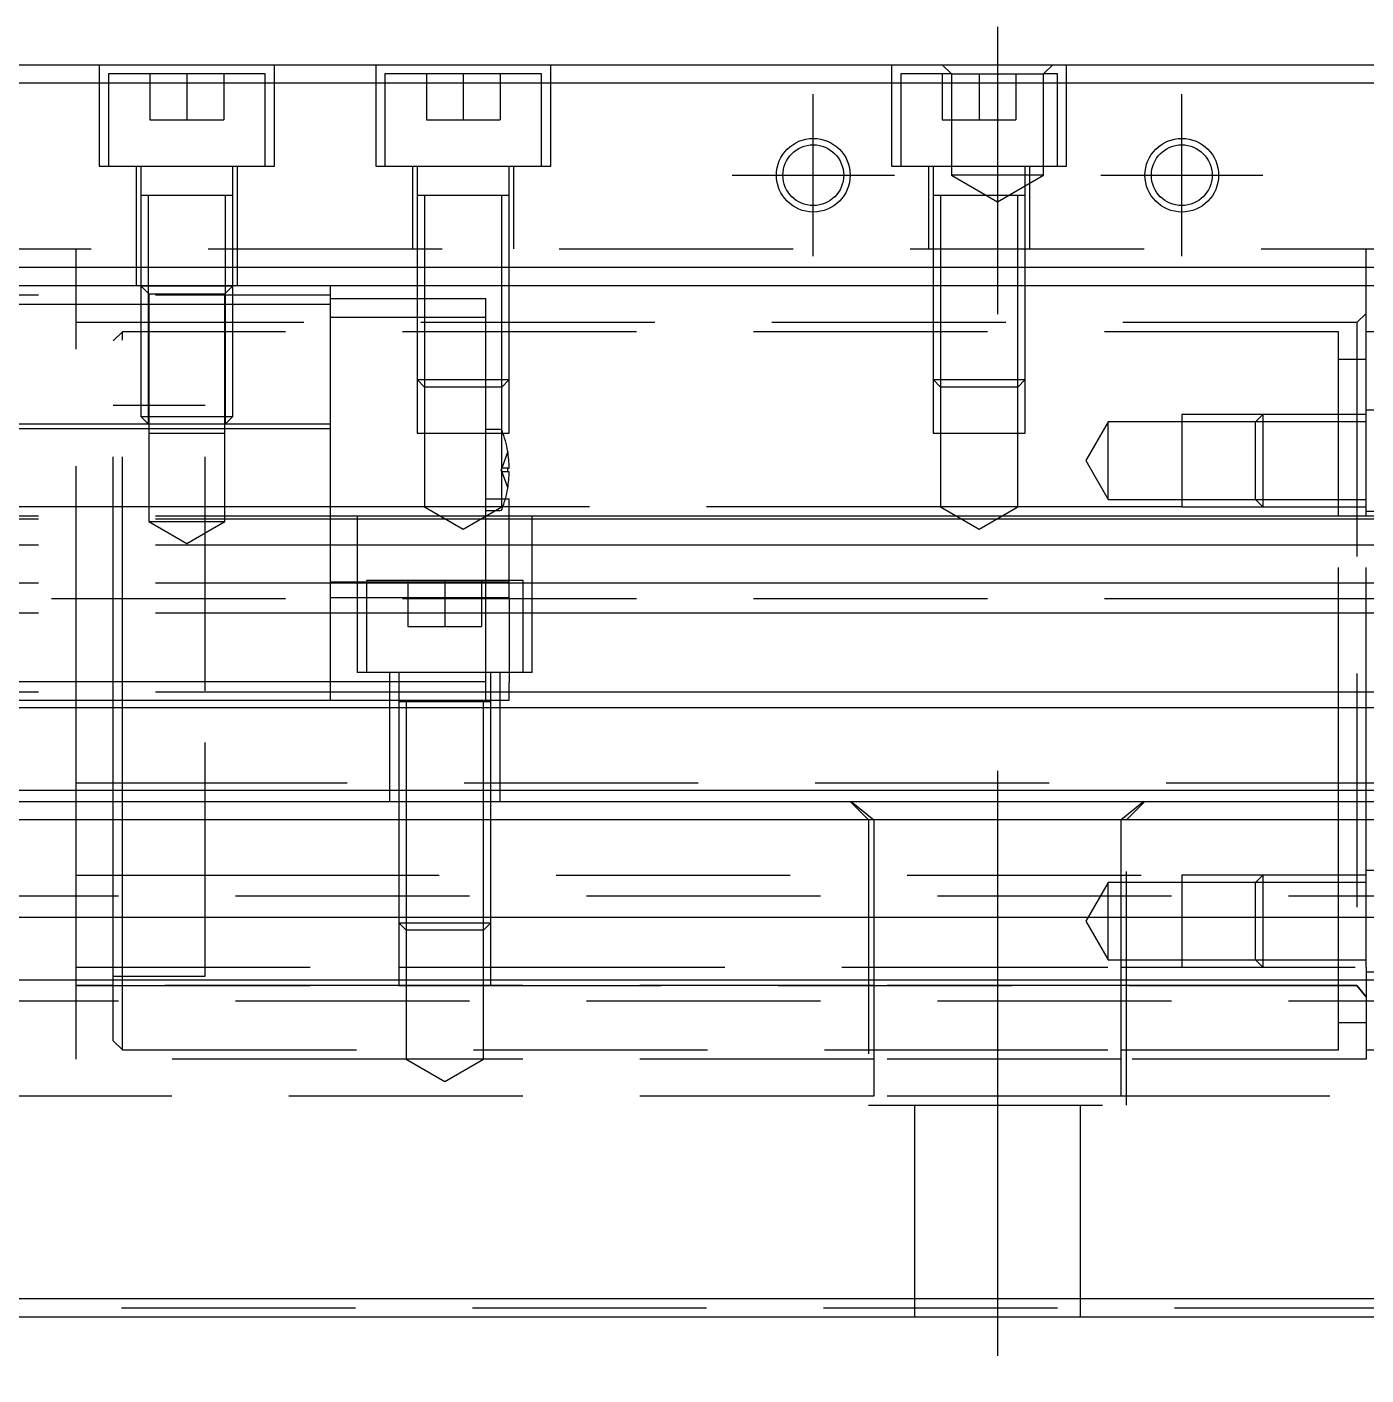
# Model space of a CAD drawing. Extents: x -11 to 1025, y -344 to 120.
# Drawn here: x 357.3 to 430, y -307.1 to -234 of the extents above; entities that cross this region are included whole.
import ezdxf

# ---------------------------------------------------------------- set-up
doc = ezdxf.new("R2010")
doc.units = 0
doc.linetypes.add('CENTER', pattern=[50.8, 31.75, -6.35, 6.35, -6.35])
doc.linetypes.add('DASHED', pattern=[19.05, 12.7, -6.35])
doc.layers.get('0').update_dxf_attribs({"linetype": 'CONTINUOUS'})
doc.layers.add('CENTER', color=1, linetype='CENTER')

msp = doc.modelspace()

# ---------------------------------------------------------------- linework, layer by layer
at = {"color": 7, "linetype": 'CONTINUOUS'}
for p, q in [((311, -236), (509, -236)), ((508, -237), (312, -237)), ((312, -247), (508, -247)), ((509, -248), (311, -248)), ((373.8, -249), (373.8, -248)), ((430, -260.5), (430, -248)), ((373.8, -248.7), (382.232, -248.7)), ((382.232, -249.7), (382.232, -248.7)), ((326.2, -249), (373.8, -249)), ((373.8, -255.5), (373.8, -249)), ((373.8, -249.7), (382.232, -249.7)), ((382.232, -269.5), (382.232, -249.7)), ((437.768, -250.5), (430, -250.5)), ((326.2, -255.5), (373.8, -255.5)), ((326.2, -255.75), (373.8, -255.75)), ((373.8, -255.75), (373.8, -255.5)), ((373.8, -269.5), (373.8, -255.75)), ((383.014, -255.8), (382.232, -255.8)), ((383.416, -258.1), (383.416, -257.9)), ((383.416, -257.9), (383.498, -257.9)), ((383.498, -258.1), (383.416, -258.1)), ((383.291, -259.57), (383.5, -259.57)), ((383.5, -262.17), (383.5, -259.57)), ((382.232, -260.2), (383.014, -260.2)), ((383.5, -260.5), (436.5, -260.5)), ((383.5, -260.664), (436.5, -260.664)), ((383.5, -262.062), (436.5, -262.062)), ((383.5, -264.083), (383.5, -262.17)), ((382.232, -264.083), (383.5, -264.083)), ((383.5, -264.928), (383.5, -264.083)), ((383.5, -264.138), (436.5, -264.138)), ((382.232, -264.928), (383.5, -264.928)), ((383.5, -264.928), (383.5, -269.538)), ((383.5, -265.759), (436.5, -265.759)), ((326.2, -269.5), (373.8, -269.5)), ((373.8, -269.5), (382.232, -269.5)), ((373.8, -270.5), (373.8, -269.5)), ((382.232, -270.5), (382.232, -269.5)), ((383.5, -270.5), (383.5, -269.538)), ((383.5, -270.052), (436.5, -270.052)), ((326.2, -270.5), (373.8, -270.5)), ((373.8, -270.5), (382.232, -270.5)), ((382.232, -270.5), (383.5, -270.5)), ((0, -270.9), (820, -270.9)), ((0, -275.4), (820, -275.4)), ((1, -276), (819, -276)), ((818, -277), (2, -277)), ((818, -282.3), (2, -282.3)), ((818, -285.7), (2, -285.7)), ((2, -303), (818, -303)), ((819, -304), (1, -304))]:
    msp.add_line(p, q, dxfattribs=at)
at = {"color": 3, "linetype": 'DASHED'}
for p, q in [((361.25, -236), (361.25, -241.5)), ((370.75, -241.5), (370.75, -236)), ((376.25, -236), (376.25, -241.5)), ((385.75, -241.5), (385.75, -236)), ((404.25, -236), (404.25, -241.5)), ((407, -236), (407.5, -236.5)), ((412.5, -236.5), (413, -236)), ((413.75, -241.5), (413.75, -236)), ((361.75, -236.5), (361.75, -241.5)), ((370.25, -236.5), (361.75, -236.5)), ((364, -236.5), (364, -239)), ((366, -236.5), (366, -239)), ((368, -236.5), (368, -239)), ((370.25, -241.5), (370.25, -236.5)), ((376.75, -236.5), (376.75, -241.5)), ((385.25, -236.5), (376.75, -236.5)), ((379, -236.5), (379, -239)), ((381, -236.5), (381, -239)), ((383, -236.5), (383, -239)), ((385.25, -241.5), (385.25, -236.5)), ((404.75, -236.5), (404.75, -241.5)), ((407.5, -236.5), (404.75, -236.5)), ((407, -236.5), (407, -239)), ((407.5, -236.5), (407.5, -242)), ((407.5, -236.5), (412.5, -236.5)), ((409, -236.5), (409, -239)), ((411, -236.5), (411, -239)), ((412.5, -242), (412.5, -236.5)), ((413.25, -236.5), (412.5, -236.5)), ((413.25, -241.5), (413.25, -236.5)), ((364, -239), (366, -239)), ((366, -239), (368, -239)), ((379, -239), (381, -239)), ((381, -239), (383, -239)), ((407, -239), (409, -239)), ((409, -239), (411, -239)), ((361.25, -241.5), (370.75, -241.5)), ((363.25, -241.5), (363.25, -248)), ((363.5, -241.5), (363.5, -243.1)), ((368.5, -243.1), (368.5, -241.5)), ((368.75, -248), (368.75, -241.5)), ((376.25, -241.5), (385.75, -241.5)), ((378.25, -241.5), (378.25, -246)), ((378.5, -241.5), (378.5, -243.1)), ((383.5, -243.1), (383.5, -241.5)), ((383.75, -246), (383.75, -241.5)), ((404.25, -241.5), (413.75, -241.5)), ((406.25, -241.5), (406.25, -246)), ((406.5, -241.5), (406.5, -243.1)), ((411.5, -243.1), (411.5, -241.5)), ((411.75, -246), (411.75, -241.5)), ((407.5, -242), (410, -243.443)), ((412.5, -242), (407.5, -242)), ((410, -243.443), (412.5, -242)), ((363.5, -243.095), (363.5, -243.1)), ((368.5, -243.1), (363.5, -243.1)), ((368.5, -243.1), (363.5, -243.1)), ((363.5, -243.1), (363.5, -243.105)), ((363.5, -243.1), (363.5, -248)), ((363.9, -243.1), (363.9, -248)), ((368.1, -248), (368.1, -243.1)), ((368.5, -243.1), (368.5, -243.095)), ((368.5, -243.105), (368.5, -243.1)), ((368.5, -248), (368.5, -243.1)), ((378.5, -243.095), (378.5, -243.1)), ((383.5, -243.1), (378.5, -243.1)), ((383.5, -243.1), (378.5, -243.1)), ((378.5, -243.1), (378.5, -246)), ((378.5, -243.1), (378.5, -243.105)), ((378.9, -243.1), (378.9, -246)), ((383.1, -246), (383.1, -243.1)), ((383.5, -243.1), (383.5, -243.095)), ((383.5, -246), (383.5, -243.1)), ((383.5, -243.105), (383.5, -243.1)), ((406.5, -243.095), (406.5, -243.1)), ((411.5, -243.1), (406.5, -243.1)), ((411.5, -243.1), (406.5, -243.1)), ((406.5, -243.1), (406.5, -246)), ((406.5, -243.1), (406.5, -243.105)), ((406.9, -243.1), (406.9, -246)), ((411.1, -246), (411.1, -243.1)), ((411.5, -243.1), (411.5, -243.095)), ((411.5, -246), (411.5, -243.1)), ((411.5, -243.105), (411.5, -243.1)), ((310, -246), (510, -246)), ((360, -248), (360, -246)), ((378.5, -246), (378.5, -253.1)), ((378.5, -246), (378.5, -253.1)), ((378.9, -246), (378.9, -253.5)), ((383.1, -253.5), (383.1, -246)), ((383.5, -253.1), (383.5, -246)), ((383.5, -253.1), (383.5, -246)), ((406.5, -246), (406.5, -253.1)), ((406.5, -246), (406.5, -253.1)), ((406.9, -246), (406.9, -253.5)), ((411.1, -253.5), (411.1, -246)), ((411.5, -253.1), (411.5, -246)), ((411.5, -253.1), (411.5, -246)), ((430, -248), (430, -246)), ((360, -270.5), (360, -248)), ((363.5, -248), (363.938, -248.438)), ((363.5, -248), (363.5, -255.1)), ((363.5, -248), (368.5, -248)), ((363.9, -248), (363.9, -255.5)), ((368.062, -248.438), (368.5, -248)), ((368.1, -255.5), (368.1, -248)), ((368.5, -255.1), (368.5, -248)), ((326.2, -248.5), (373.8, -248.5)), ((363.938, -248.438), (363.938, -256)), ((363.938, -248.438), (368.062, -248.438)), ((368.062, -256), (368.062, -248.438)), ((430, -249.5), (429.5, -250)), ((429.5, -250), (360, -250)), ((429.5, -250), (429.5, -286)), ((362.5, -250.5), (362, -251)), ((362, -270), (362, -251)), ((363.5, -250.5), (362.5, -250.5)), ((362.5, -270), (362.5, -250.5)), ((363.9, -250.5), (363.5, -250.5)), ((428.5, -250.5), (363.9, -250.5)), ((428.5, -255), (428.5, -250.5)), ((430, -252), (428.5, -252)), ((378.5, -253.1), (378.5, -256)), ((378.5, -253.1), (383.5, -253.1)), ((378.5, -253.1), (378.9, -253.5)), ((383.1, -253.5), (383.5, -253.1)), ((383.5, -256), (383.5, -253.1)), ((406.5, -253.1), (406.5, -256)), ((406.5, -253.1), (406.9, -253.5)), ((406.5, -253.1), (411.5, -253.1)), ((411.1, -253.5), (411.5, -253.1)), ((411.5, -256), (411.5, -253.1)), ((378.9, -253.5), (378.9, -256)), ((383.1, -253.5), (378.9, -253.5)), ((383.1, -256), (383.1, -253.5)), ((406.9, -253.5), (406.9, -256)), ((411.1, -253.5), (406.9, -253.5)), ((411.1, -256), (411.1, -253.5)), ((367, -254.5), (362, -254.5)), ((367, -270), (367, -254.5)), ((363.5, -255.1), (363.9, -255.5)), ((363.5, -255.1), (368.5, -255.1)), ((368.1, -255.5), (368.5, -255.1)), ((416, -255.4), (414.788, -257.5)), ((420, -255.4), (416, -255.4)), ((416, -259.6), (416, -255.4)), ((424.4, -255), (420, -255)), ((420, -255), (420, -260)), ((424, -255.4), (420, -255.4)), ((424.4, -255), (424, -255.4)), ((430, -255.4), (424, -255.4)), ((424, -259.6), (424, -255.4)), ((430, -255), (424.4, -255)), ((430, -255), (424.4, -255)), ((424.4, -255), (424.4, -260)), ((428.5, -255.4), (428.5, -255)), ((428.5, -259.6), (428.5, -255.4)), ((440, -254.75), (430, -254.75)), ((363.933, -256), (363.933, -260.8)), ((363.933, -256), (368.067, -256)), ((368.067, -260.8), (368.067, -256)), ((378.5, -256), (383.5, -256)), ((378.9, -256), (378.9, -260)), ((383.1, -260), (383.1, -256)), ((406.5, -256), (411.5, -256)), ((406.9, -256), (406.9, -260)), ((411.1, -260), (411.1, -256)), ((383.416, -257.002), (383.1, -257.9)), ((383.416, -257), (383.416, -257.002)), ((383.416, -257), (383.416, -257.002)), ((414.788, -257.5), (416, -259.6)), ((383.1, -257.9), (383.065, -258)), ((383.1, -258.1), (383.065, -258)), ((383.416, -257.9), (383.1, -257.9)), ((383.1, -258.1), (383.416, -258.998)), ((383.416, -258.1), (383.1, -258.1)), ((383.416, -258.998), (383.416, -259)), ((383.416, -258.998), (383.416, -259)), ((382.232, -259.57), (383.291, -259.57)), ((416, -259.6), (420, -259.6)), ((420, -259.6), (424, -259.6)), ((424, -259.6), (424.4, -260)), ((424, -259.6), (430, -259.6)), ((428.5, -260), (428.5, -259.6)), ((367, -260), (326.2, -260)), ((326.2, -260.5), (373.8, -260.5)), ((378.9, -260), (367, -260)), ((373.8, -260.5), (382.232, -260.5)), ((375.25, -260.5), (375.25, -269)), ((378.9, -260), (381, -261.212)), ((383.1, -260), (378.9, -260)), ((381, -261.212), (383.1, -260)), ((382.232, -260.5), (383.5, -260.5)), ((406.9, -260), (383.1, -260)), ((384.75, -269), (384.75, -260.5)), ((406.9, -260), (409, -261.212)), ((411.1, -260), (406.9, -260)), ((409, -261.212), (411.1, -260)), ((420, -260), (411.1, -260)), ((420, -260), (424.4, -260)), ((424.4, -260), (430, -260)), ((424.4, -260), (430, -260)), ((428.5, -260.5), (428.5, -260)), ((428.5, -276), (428.5, -260.5)), ((430, -260.25), (440, -260.25)), ((430, -276), (430, -260.5)), ((326.2, -260.664), (373.8, -260.664)), ((363.933, -260.8), (366, -261.993)), ((363.933, -260.8), (368.067, -260.8)), ((366, -261.993), (368.067, -260.8)), ((373.8, -260.664), (382.232, -260.664)), ((382.232, -260.664), (383.5, -260.664)), ((326.2, -262.062), (373.8, -262.062)), ((373.8, -262.062), (382.232, -262.062)), ((382.232, -262.062), (383.5, -262.062)), ((326.2, -264.138), (373.8, -264.138)), ((373.8, -264.083), (382.232, -264.083)), ((373.8, -264.138), (382.232, -264.138)), ((375.75, -264), (375.75, -269)), ((382.232, -264), (375.75, -264)), ((378, -264), (378, -266.5)), ((380, -264), (380, -266.5)), ((382, -264), (382, -266.5)), ((383.5, -264), (382.232, -264)), ((382.232, -264.138), (383.5, -264.138)), ((384.25, -264), (383.5, -264)), ((384.25, -269), (384.25, -264)), ((373.8, -264.928), (382.232, -264.928)), ((428.5, -265), (326.2, -265)), ((430, -265), (428.5, -265)), ((435.75, -265), (430, -265)), ((326.2, -265.759), (373.8, -265.759)), ((373.8, -265.759), (382.232, -265.759)), ((382.232, -265.759), (383.5, -265.759)), ((378, -266.5), (380, -266.5)), ((380, -266.5), (382, -266.5)), ((384.75, -269), (375.25, -269)), ((377, -269), (377, -276)), ((377.5, -269), (377.5, -270.5)), ((382.5, -270.5), (382.5, -269)), ((383, -276), (383, -269)), ((326.2, -270.052), (373.8, -270.052)), ((362, -270.5), (362, -270)), ((362.5, -270.5), (362.5, -270)), ((367, -285.5), (367, -270)), ((373.8, -270.052), (382.232, -270.052)), ((382.232, -270.052), (383.5, -270.052)), ((360, -276), (360, -270.5)), ((362, -276), (362, -270.5)), ((362.5, -276), (362.5, -270.5)), ((377.5, -270.5), (377.5, -270.6)), ((377.5, -270.595), (377.5, -270.6)), ((382.5, -270.6), (377.5, -270.6)), ((382.5, -270.6), (377.5, -270.6)), ((382.5, -270.6), (377.5, -270.6)), ((377.5, -270.6), (377.5, -270.605)), ((377.5, -270.6), (377.5, -276)), ((377.9, -270.6), (377.9, -276)), ((382.1, -276), (382.1, -270.6)), ((382.5, -270.6), (382.5, -270.5)), ((382.5, -270.6), (382.5, -270.595)), ((382.5, -270.605), (382.5, -270.6)), ((382.5, -276), (382.5, -270.6)), ((322.5, -275), (360, -275)), ((360, -275), (362, -275)), ((362, -275), (428.5, -275)), ((428.5, -275), (430, -275)), ((430, -275), (437.5, -275)), ((360, -282.3), (360, -276)), ((362, -282.3), (362, -276)), ((362.5, -282.3), (362.5, -276)), ((377.5, -276), (377.5, -282.3)), ((377.5, -276), (377.5, -282.3)), ((377.9, -276), (377.9, -282.3)), ((382.1, -282.3), (382.1, -276)), ((382.5, -282.3), (382.5, -276)), ((382.5, -282.3), (382.5, -276)), ((402, -276), (403, -277)), ((402.063, -276), (403.292, -277)), ((417.937, -276), (416.708, -277)), ((417, -277), (418, -276)), ((428.5, -280), (428.5, -276)), ((430, -282.3), (430, -276)), ((403, -277), (403, -292.5)), ((403.292, -277), (403.292, -282.3)), ((416.708, -282.3), (416.708, -277)), ((417, -292.5), (417, -277)), ((322.5, -280), (360, -280)), ((360, -280), (362, -280)), ((362, -280), (367, -280)), ((367, -280), (420, -280)), ((424.4, -280), (420, -280)), ((420, -280), (420, -282.3)), ((424.4, -280), (424, -280.4)), ((430, -280), (424.4, -280)), ((430, -280), (424.4, -280)), ((424.4, -280), (424.4, -282.3)), ((428.5, -280.4), (428.5, -280)), ((440, -279.75), (430, -279.75)), ((416, -280.4), (414.788, -282.5)), ((420, -280.4), (416, -280.4)), ((416, -284.6), (416, -280.4)), ((424, -280.4), (420, -280.4)), ((430, -280.4), (424, -280.4)), ((424, -282.3), (424, -280.4)), ((428.5, -282.3), (428.5, -280.4)), ((819.5, -281.15), (0.5, -281.15)), ((360, -285), (360, -282.3)), ((362, -285.7), (362, -282.3)), ((362.5, -285.7), (362.5, -282.3)), ((377.5, -282.3), (377.5, -282.6)), ((377.5, -282.3), (377.5, -282.6)), ((377.9, -282.3), (377.9, -283)), ((382.1, -283), (382.1, -282.3)), ((382.5, -282.6), (382.5, -282.3)), ((382.5, -282.6), (382.5, -282.3)), ((403.292, -282.3), (403.292, -285.7)), ((414.788, -282.5), (416, -284.6)), ((416.708, -285.7), (416.708, -282.3)), ((420, -282.3), (420, -285)), ((424, -284.6), (424, -282.3)), ((424.4, -282.3), (424.4, -285)), ((428.5, -284.6), (428.5, -282.3)), ((430, -285), (430, -282.3)), ((377.5, -282.6), (377.9, -283)), ((377.5, -282.6), (377.5, -285.7)), ((377.5, -282.6), (382.5, -282.6)), ((377.9, -283), (377.9, -286)), ((382.1, -283), (377.9, -283)), ((382.1, -283), (382.5, -282.6)), ((382.1, -286), (382.1, -283)), ((382.5, -285.7), (382.5, -282.6)), ((416, -284.6), (420, -284.6)), ((420, -284.6), (424, -284.6)), ((424, -284.6), (424.4, -285)), ((424, -284.6), (430, -284.6)), ((428.5, -285), (428.5, -284.6)), ((360, -285.7), (360, -285)), ((360, -285), (377.5, -285)), ((377.5, -285), (382.5, -285)), ((382.5, -285), (403.292, -285)), ((403.292, -285), (416.708, -285)), ((416.708, -285), (430, -285)), ((428.5, -285.7), (428.5, -285)), ((430, -285), (430, -285.7)), ((430, -285.25), (440, -285.25)), ((360, -290), (360, -285.7)), ((360, -286), (429.5, -286)), ((362, -286), (360, -286)), ((362, -285.5), (367, -285.5)), ((362, -289), (362, -285.7)), ((377.5, -286), (362, -286)), ((362.5, -289.5), (362.5, -285.7)), ((377.5, -285.7), (377.5, -286)), ((382.5, -286), (377.5, -286)), ((377.5, -286), (382.5, -286)), ((377.9, -286), (377.9, -290)), ((382.1, -290), (382.1, -286)), ((382.5, -286), (382.5, -285.7)), ((403.292, -286), (382.5, -286)), ((403.292, -285.7), (403.292, -292)), ((416.708, -286), (403.292, -286)), ((416.708, -292), (416.708, -285.7)), ((428.5, -286), (416.708, -286)), ((428.5, -289.5), (428.5, -285.7)), ((429.5, -286), (428.5, -286)), ((429.5, -286), (430, -286.621)), ((430, -286.621), (429.5, -286)), ((430, -285.7), (430, -290)), ((819.5, -286.85), (0.5, -286.85)), ((428.5, -288), (430, -288)), ((362, -289), (362.5, -289.5)), ((362.5, -289.5), (403.292, -289.5)), ((403.292, -289.5), (416.708, -289.5)), ((416.708, -289.5), (428.5, -289.5)), ((430, -289.5), (440, -289.5)), ((377.9, -290), (360, -290)), ((377.9, -290), (380, -291.212)), ((382.1, -290), (377.9, -290)), ((380, -291.212), (382.1, -290)), ((403.292, -290), (382.1, -290)), ((416.708, -290), (403.292, -290)), ((430, -290), (416.708, -290)), ((403.292, -292), (296.708, -292)), ((416.708, -292), (403.292, -292)), ((523.292, -292), (416.708, -292)), ((403, -292.5), (417, -292.5)), ((405.5, -292.5), (405.5, -304)), ((414.5, -304), (414.5, -292.5)), ((0.5, -303.5), (819.5, -303.5))]:
    msp.add_line(p, q, dxfattribs=at)
at = {"color": 3, "linetype": 'CONTINUOUS'}
for centre in [(400, -242), (420, -242)]:
    msp.add_circle(centre, 2, dxfattribs=at)
at = {"color": 7, "linetype": 'CONTINUOUS'}
for centre in [(400, -242), (420, -242)]:
    msp.add_circle(centre, 1.65, dxfattribs=at)
for centre, radius, start, end in [((383.014, -255.9), 0.1, 20.85059, 90), ((377.5, -258), 6, 9.59407, 20.85059), ((377.5, -258), 5.999, 0.95511, 9.57967), ((377.5, -258), 5.999, 350.42033, 359.04489), ((377.5, -258), 6, 339.14941, 350.40593), ((383.014, -260.1), 0.1, 270, 339.14941)]:
    msp.add_arc(centre, radius, start, end, dxfattribs=at)
at = {"layer": 'CENTER', "color": 1, "linetype": 'CENTER'}
for p, q in [((410, -233.95), (410, -249.55)), ((400, -246.4), (400, -237.6)), ((420, -246.4), (420, -237.6)), ((395.6, -242), (404.4, -242)), ((415.6, -242), (424.4, -242)), ((410, -274.35), (410, -307.15))]:
    msp.add_line(p, q, dxfattribs=at)

doc.saveas('drawing.dxf')
